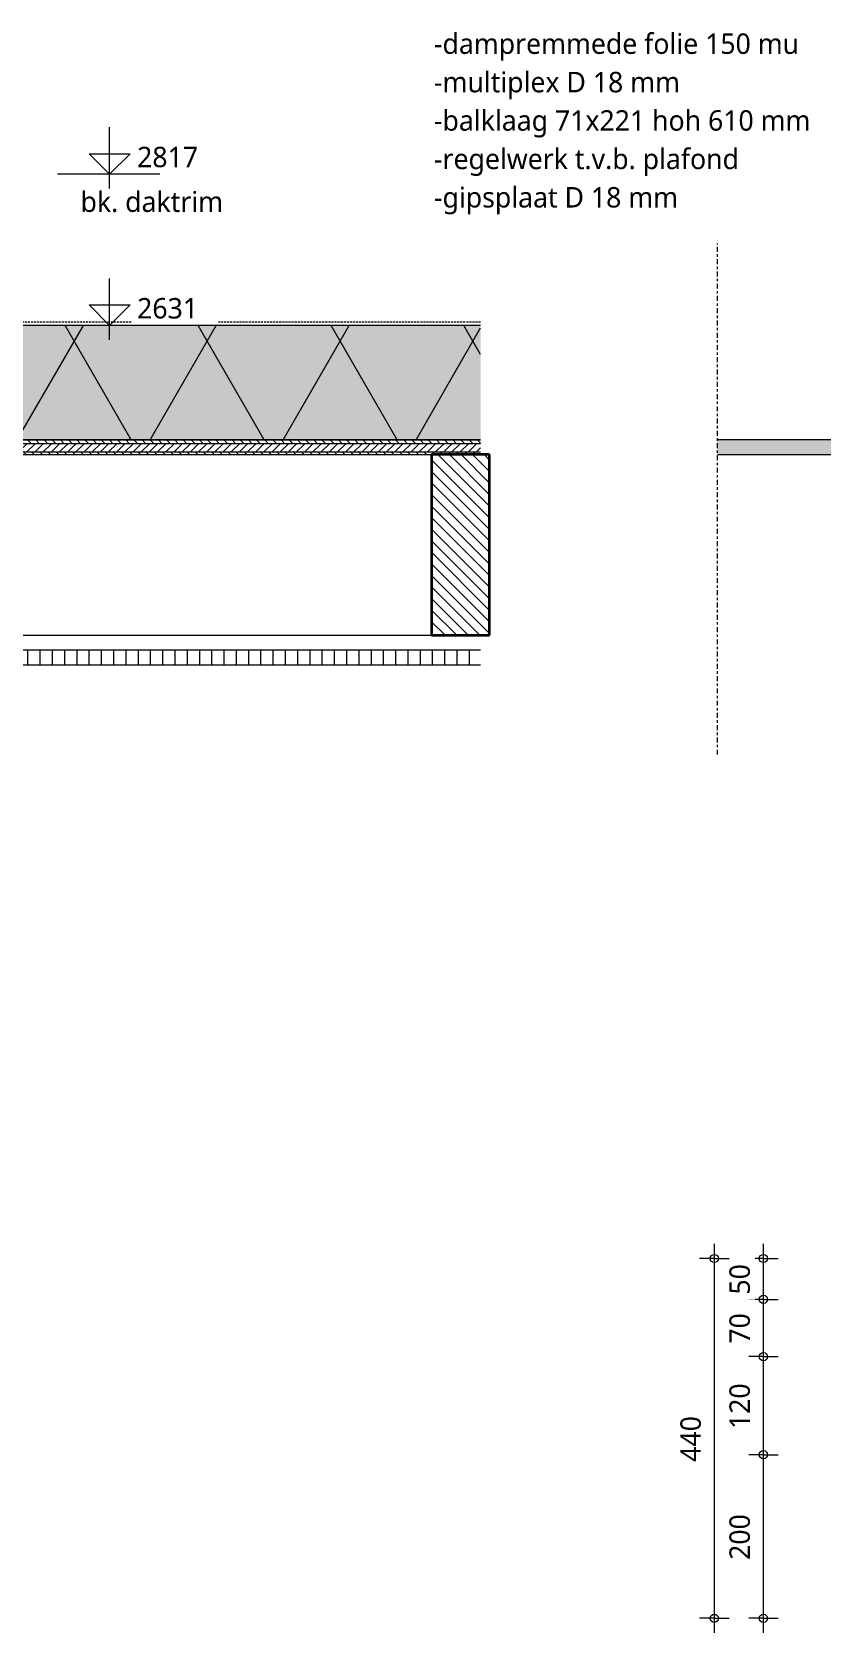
# Model space of a CAD drawing. Header units: millimetres. Extents: x 1789 to 13769, y 2055 to 27197.
# Drawn here: x 10805 to 11771, y 18695 to 20653 of the extents above; entities that cross this region are included whole.
import ezdxf

# ---------------------------------------------------------------- set-up
doc = ezdxf.new("R2010")
doc.units = ezdxf.units.MM
doc.linetypes.add('MV_center', pattern=[15, 6, -3, 3, -3])
doc.linetypes.add('MV_hidden', pattern=[3.75, 2.5, -1.25])
for name, color, linetype, lineweight in [('A-ANNO-DIMS', 211, 'Continuous', 13), ('A-ANNO-DIMS-10', 211, 'Continuous', 13), ('A-DETL', 90, 'Continuous', 13), ('A-DETL-GENF', 92, 'Continuous', 18), ('A-DETL-MEDM', 33, 'Continuous', 18), ('G-ANNO-TEXT', 231, 'Continuous', 13)]:
    doc.layers.add(name, color=color, linetype=linetype, lineweight=lineweight)
doc.styles.add('Segoe UI_2', font='segoeui.ttf', dxfattribs={"height": 25})
doc.dimstyles.new('2_5_mm_1', dxfattribs={"dimscale": 304.8, "dimtxt": 26.184099, "dimasz": 0.032808, "dimexe": 0.059055, "dimexo": 0.0625, "dimgap": 0.029528, "dimtad": 1, "dimdec": 0, "dimzin": 0, "dimdsep": 46, "dimtxsty": 'Segoe UI_2', "dimblk1": 'DOTBLANK', "dimblk2": 'DOTBLANK', "dimsah": 1, "dimcen": 0.09, "dimdle": 0.059055, "dimazin": 0, "dimtfac": 1, "dimtdec": 4, "dimtix": 1, "dimtmove": 0, "dimatfit": 3, "dimfxl": 0.059055, "dimfxlon": 1, "dimtvp": 1, "dimtfill": 1, "dimtolj": 1, "dimtzin": 0, "dimarcsym": 2})
pattern_1 = [(0, (0, 0), (0, 10), [100, 0]), (45, (0, 0), (10.0013183, 0), [14.142, -14.142]), (315, (0, 0), (10.0013183, 0), [14.142, -14.142])]

# ---------------------------------------------------------------- blocks, each defined once
blk = doc.blocks.new('00 plaatmateriaal - d_18 mm-3306963-Details Restauratie 1-10')
at = {"layer": 'A-DETL-GENF', "lineweight": 13}
h = blk.add_hatch(dxfattribs=at)
h.set_pattern_fill('FP_17', color=256, style=0, pattern_type=2)
h.set_pattern_definition([(90, (0, 0), (-15, 9e-16), [])])
h.paths.add_polyline_path([(739.9, -18), (739.9, 0), (0, 0), (0, -18), (451.1, -18)])
at = {"layer": 'A-DETL-MEDM'}
for p, q in [((0, 0), (0, -18)), ((739.9, 0), (18, 0)), ((0, -18), (739.9, -18))]:
    blk.add_line(p, q, dxfattribs=at)
blk = doc.blocks.new('42 isolatie - Type 1-3774879-Details Restauratie 1-10')
at = {"layer": 'A-DETL-GENF'}
blk.add_hatch(color=256, dxfattribs=at).paths.add_polyline_path([(189.1, -0.8), (189.1, -140.8), (810.1, -140.8), (810.1, -0.8), (478, -0.8)])
at = {"layer": 'A-DETL-GENF', "lineweight": 13}
h = blk.add_hatch(dxfattribs=at)
h.set_pattern_fill('FP_14', color=256, style=0, pattern_type=2)
h.set_pattern_definition([(300, (-857.8, -704), (-121.936, -70.4), []), (240, (-857.8, -704), (-121.936, 70.4), [])])
h.paths.add_polyline_path([(189.1, -0.8), (189.1, -140.8), (810.1, -140.8), (810.1, -0.8), (478, -0.8)])
at = {"layer": 'A-DETL-GENF'}
for p, q in [((810.1, -0.8), (189.1, -0.8)), ((810.1, -140.8), (810.1, -0.8)), ((189.1, -140.8), (810.1, -140.8)), ((189.1, -140.8), (810.1, -140.8))]:
    blk.add_line(p, q, dxfattribs=at)
blk = doc.blocks.new('NLRS_00_DI_maskeer - Type 1-4234643-Details Restauratie 1-10')
at = {"layer": 'A-DETL-GENF', "linetype": 'MV_center'}
blk.add_line((525, 0), (-100, 0), dxfattribs=at)
blk = doc.blocks.new('DIMBLOCK153-Details Restauratie 1-10')
at = {"layer": 'A-ANNO-DIMS-10'}
for p, q in [((11699.6, 18913.2), (11681.6, 18913.2)), ((11699.6, 18695.2), (11699.6, 18913.2)), ((11699.6, 18913.2), (11717.6, 18913.2)), ((11699.6, 18713.2), (11681.6, 18713.2)), ((11699.6, 18713.2), (11717.6, 18713.2))]:
    blk.add_line(p, q, dxfattribs=at)
for centre in [(11699.6, 18913.2), (11699.6, 18713.2)]:
    blk.add_circle(centre, 5, dxfattribs=at)
at = {"layer": 'A-ANNO-DIMS-10', "color": 0, "insert": (11658, 18784.6), "char_height": 25, "width": 68.555, "attachment_point": 1, "rotation": 90, "line_spacing_factor": 1.142579, "style": 'Segoe UI_2', "bg_fill": 3, "box_fill_scale": 1.25, "bg_fill_color": 9, "bg_fill_true_color": 13158600, "bg_fill_transparency": 0}
blk.add_mtext('200', dxfattribs=at)
blk = doc.blocks.new('_DotBlank')
at = {"color": 0, "linetype": 'ByBlock', "lineweight": -2}
blk.add_line((-0.5, 0), (-1, 0), dxfattribs=at)
blk.add_circle((0, 0), 0.5, dxfattribs=at)
blk = doc.blocks.new('DIMBLOCK154-Details Restauratie 1-10')
at = {"layer": 'A-ANNO-DIMS-10'}
for p, q in [((11699.6, 19033.2), (11681.6, 19033.2)), ((11699.6, 18913.2), (11699.6, 19033.2)), ((11699.6, 19033.2), (11717.6, 19033.2)), ((11699.6, 18913.2), (11681.6, 18913.2)), ((11699.6, 18913.2), (11717.6, 18913.2))]:
    blk.add_line(p, q, dxfattribs=at)
for centre in [(11699.6, 19033.2), (11699.6, 18913.2)]:
    blk.add_circle(centre, 5, dxfattribs=at)
at = {"layer": 'A-ANNO-DIMS-10', "color": 0, "insert": (11658, 18944.6), "char_height": 25, "width": 68.555, "attachment_point": 1, "rotation": 90, "line_spacing_factor": 1.142579, "style": 'Segoe UI_2', "bg_fill": 3, "box_fill_scale": 1.25, "bg_fill_color": 9, "bg_fill_true_color": 13158600, "bg_fill_transparency": 0}
blk.add_mtext('120', dxfattribs=at)
blk = doc.blocks.new('DIMBLOCK155-Details Restauratie 1-10')
at = {"layer": 'A-ANNO-DIMS-10'}
for p, q in [((11699.6, 19103.2), (11681.6, 19103.2)), ((11699.6, 19033.2), (11699.6, 19103.2)), ((11699.6, 19103.2), (11717.6, 19103.2)), ((11699.6, 19033.2), (11681.6, 19033.2)), ((11699.6, 19033.2), (11717.6, 19033.2))]:
    blk.add_line(p, q, dxfattribs=at)
for centre in [(11699.6, 19103.2), (11699.6, 19033.2)]:
    blk.add_circle(centre, 5, dxfattribs=at)
at = {"layer": 'A-ANNO-DIMS-10', "color": 0, "insert": (11658, 19049.1), "char_height": 25, "width": 45.703, "attachment_point": 1, "rotation": 90, "line_spacing_factor": 1.142579, "style": 'Segoe UI_2', "bg_fill": 3, "box_fill_scale": 1.25, "bg_fill_color": 9, "bg_fill_true_color": 13158600, "bg_fill_transparency": 0}
blk.add_mtext('70', dxfattribs=at)
blk = doc.blocks.new('DIMBLOCK156-Details Restauratie 1-10')
at = {"layer": 'A-ANNO-DIMS-10'}
for p, q in [((11699.6, 19103.2), (11699.6, 19171.2)), ((11699.6, 19153.2), (11681.6, 19153.2)), ((11699.6, 19153.2), (11717.6, 19153.2)), ((11699.6, 19103.2), (11681.6, 19103.2)), ((11699.6, 19103.2), (11717.6, 19103.2))]:
    blk.add_line(p, q, dxfattribs=at)
for centre in [(11699.6, 19153.2), (11699.6, 19103.2)]:
    blk.add_circle(centre, 5, dxfattribs=at)
at = {"layer": 'A-ANNO-DIMS-10', "color": 0, "insert": (11658, 19109.1), "char_height": 25, "width": 45.703, "attachment_point": 1, "rotation": 90, "line_spacing_factor": 1.142579, "style": 'Segoe UI_2', "bg_fill": 3, "box_fill_scale": 1.25, "bg_fill_color": 9, "bg_fill_true_color": 13158600, "bg_fill_transparency": 0}
blk.add_mtext('50', dxfattribs=at)
blk = doc.blocks.new('DIMBLOCK157-Details Restauratie 1-10')
at = {"layer": 'A-ANNO-DIMS-10'}
for p, q in [((11639.6, 18695.2), (11639.6, 19171.2)), ((11639.6, 19153.2), (11621.6, 19153.2)), ((11639.6, 19153.2), (11657.6, 19153.2)), ((11639.6, 18713.2), (11621.6, 18713.2)), ((11639.6, 18713.2), (11657.6, 18713.2))]:
    blk.add_line(p, q, dxfattribs=at)
for centre in [(11639.6, 19153.2), (11639.6, 18713.2)]:
    blk.add_circle(centre, 5, dxfattribs=at)
at = {"layer": 'A-ANNO-DIMS-10', "color": 0, "insert": (11598, 18904.6), "char_height": 25, "width": 68.555, "attachment_point": 1, "rotation": 90, "line_spacing_factor": 1.142579, "style": 'Segoe UI_2', "bg_fill": 3, "box_fill_scale": 1.25, "bg_fill_color": 9, "bg_fill_true_color": 13158600, "bg_fill_transparency": 0}
blk.add_mtext('440', dxfattribs=at)

msp = doc.modelspace()

# ---------------------------------------------------------------- hatches: boundary and pattern name
at = {"layer": 'A-DETL-GENF', "lineweight": 13}
h = msp.add_hatch(dxfattribs=at)
h.set_pattern_fill('FP_16', color=253, style=0, pattern_type=2)
h.set_pattern_definition(pattern_1)
h.paths.add_polyline_path([(11293.7, 20136.5), (11353.7, 20136.5), (11353.7, 20154.5), (10732.7, 20154.5), (10732.7, 20136.5), (11064.8, 20136.5)])
h = msp.add_hatch(dxfattribs=at)
h.set_pattern_fill('FP_16', color=253, style=0, pattern_type=2)
h.set_pattern_definition(pattern_1)
h.paths.add_polyline_path([(12713.7, 20136.5), (12713.7, 20154.5), (11643.4, 20154.5), (11643.4, 20136.5), (12511.3, 20136.5)])
h = msp.add_hatch(dxfattribs=at)
h.set_pattern_fill('FP_2', color=250, style=0, pattern_type=2)
h.set_pattern_definition([(135, (0, 0), (-7.071068, -7.071068), [])])
h.paths.add_polyline_path([(11364.7, 19915.5), (11364.7, 20136.5), (11293.7, 20136.5), (11293.7, 19915.5)])

# ---------------------------------------------------------------- linework, layer by layer
at = {"layer": 'A-DETL', "lineweight": 18}
for p, q in [((10899.8, 20462), (10899.8, 20537)), ((10899.8, 20479.5), (10874.8, 20504.5)), ((10874.8, 20504.5), (10924.8, 20504.5)), ((10899.8, 20479.5), (10924.8, 20504.5)), ((10961.1, 20479.5), (10836.1, 20479.5)), ((10899.8, 20277), (10899.8, 20352)), ((10899.8, 20294.5), (10874.8, 20319.5)), ((10874.8, 20319.5), (10924.8, 20319.5)), ((10899.8, 20294.5), (10924.8, 20319.5)), ((10961.1, 20294.5), (10836.1, 20294.5)), ((11353.7, 20154.5), (10732.7, 20154.5)), ((12713.7, 20154.5), (11643.4, 20154.5)), ((10773.7, 20136.5), (11293.7, 20136.5)), ((11643.4, 20136.5), (12142.7, 20136.5)), ((11353.7, 19915.4), (10702.5, 19915.4))]:
    msp.add_line(p, q, dxfattribs=at)
at = {"layer": 'A-DETL', "linetype": 'MV_hidden', "lineweight": 18}
msp.add_line((11353.7, 20298.5), (10734, 20298.5), dxfattribs=at)
at = {"layer": 'A-DETL', "lineweight": 35}
for p, q in [((11293.7, 20136.5), (11293.7, 19915.5)), ((11364.7, 20136.5), (11293.7, 20136.5)), ((11364.7, 19915.5), (11364.7, 20136.5)), ((11293.7, 19915.5), (11364.7, 19915.5))]:
    msp.add_line(p, q, dxfattribs=at)

# ---------------------------------------------------------------- block references
at = {"layer": 'A-DETL-GENF', "linetype": 'MV_center', "rotation": 270}
msp.add_blockref('NLRS_00_DI_maskeer - Type 1-4234643-Details Restauratie 1-10', (11643.4, 20294.5), dxfattribs=at)
at = {"layer": 'A-DETL-GENF', "rotation": 180}
msp.add_blockref('42 isolatie - Type 1-3774879-Details Restauratie 1-10', (11542.8, 20153.7), dxfattribs=at)
at = {"layer": 'A-DETL-MEDM'}
msp.add_blockref('00 plaatmateriaal - d_18 mm-3306963-Details Restauratie 1-10', (10613.7, 19897.4), dxfattribs=at)

# ---------------------------------------------------------------- texts
at = {"layer": 'G-ANNO-TEXT', "color": 7, "char_height": 25, "attachment_point": 1, "style": 'Segoe UI_2'}
for s, insert, width in [('-dampremmede folie 150 mu', (11296.6, 20651.6), 553.966), ('-multiplex D 18 mm', (11296.6, 20604.6), 375.991), ('-balklaag 71x221 hoh 610 mm', (11296.6, 20557.7), 573.207), ('-regelwerk t.v.b. plafond', (11296.6, 20510.7), 453.755), ('-gipsplaat D 18 mm', (11296.6, 20463.7), 373.586), ('bk. daktrim', (10864.3, 20458.3), 210.042)]:
    msp.add_mtext(s, dxfattribs=dict(at, insert=insert, width=width))

# ---------------------------------------------------------------- dimensions: what is measured, and where the dimension line sits
at = {"layer": 'A-ANNO-DIMS'}
dim = msp.add_linear_dim(base=(11699.6, 18913.2), p1=(11717.6, 18713.2), p2=(11717.6, 18913.2), angle=90, dimstyle='2_5_mm_1', override={"dimpost": '<>', "dimfxl": 200.00005}, dxfattribs=at)
dim.commit()
dim.dimension.update_dxf_attribs({"geometry": 'DIMBLOCK153-Details Restauratie 1-10', "text_midpoint": (11677.7, 18813.2)})

# ---------------------------------------------------------------- next in the draw order: texts
at = {"layer": 'G-ANNO-TEXT', "color": 7, "char_height": 25, "width": 92.996, "attachment_point": 1, "style": 'Segoe UI_2', "bg_fill": 3, "box_fill_scale": 1.25, "bg_fill_color": 9, "bg_fill_true_color": 13158600, "bg_fill_transparency": 0}
for s, insert in [('2817', (10933.5, 20513)), ('2631', (10933.5, 20328))]:
    msp.add_mtext(s, dxfattribs=dict(at, insert=insert))

# ---------------------------------------------------------------- next in the draw order: dimensions: what is measured, and where the dimension line sits
at = {"layer": 'A-ANNO-DIMS'}
dim = msp.add_linear_dim(base=(11699.6, 19033.2), p1=(11717.6, 18913.2), p2=(11717.6, 19033.2), angle=90, dimstyle='2_5_mm_1', override={"dimpost": '<>', "dimfxl": 120}, dxfattribs=at)
dim.commit()
dim.dimension.update_dxf_attribs({"geometry": 'DIMBLOCK154-Details Restauratie 1-10', "text_midpoint": (11677.6, 18973.2)})

# ---------------------------------------------------------------- next in the draw order: dimensions: what is measured, and where the dimension line sits
dim = msp.add_linear_dim(base=(11699.6, 19103.2), p1=(11717.6, 19033.2), p2=(11717.6, 19103.2), angle=90, dimstyle='2_5_mm_1', override={"dimpost": '<>', "dimfxl": 69.99995}, dxfattribs=at)
dim.commit()
dim.dimension.update_dxf_attribs({"geometry": 'DIMBLOCK155-Details Restauratie 1-10', "text_midpoint": (11677.7, 19068.2)})

# ---------------------------------------------------------------- next in the draw order: dimensions: what is measured, and where the dimension line sits
dim = msp.add_linear_dim(base=(11699.6, 19153.2), p1=(11717.6, 19103.2), p2=(11717.6, 19153.2), angle=90, dimstyle='2_5_mm_1', override={"dimpost": '<>', "dimfxl": 50}, dxfattribs=at)
dim.commit()
dim.dimension.update_dxf_attribs({"geometry": 'DIMBLOCK156-Details Restauratie 1-10', "text_midpoint": (11677.7, 19128.2)})

# ---------------------------------------------------------------- next in the draw order: dimensions: what is measured, and where the dimension line sits
dim = msp.add_linear_dim(base=(11639.6, 19153.2), p1=(11657.6, 18713.2), p2=(11657.6, 19153.2), angle=90, dimstyle='2_5_mm_1', override={"dimpost": '<>', "dimfxl": 440}, dxfattribs=at)
dim.commit()
dim.dimension.update_dxf_attribs({"geometry": 'DIMBLOCK157-Details Restauratie 1-10', "text_midpoint": (11617.7, 18933.2)})

doc.saveas('drawing.dxf')
